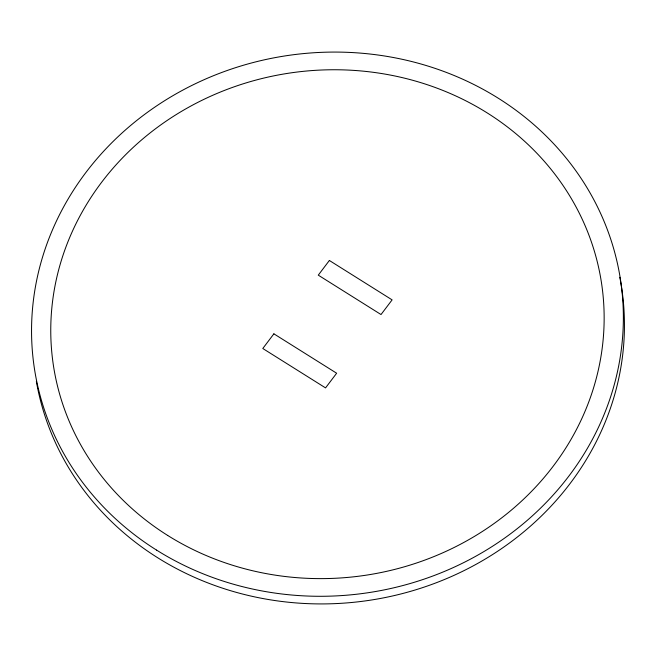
<?xml version="1.0" encoding="UTF-8"?>
<svg xmlns="http://www.w3.org/2000/svg" width="656" height="656" viewBox="0 0 656 656"><rect width="100%" height="100%" fill="white"/><g stroke="black" fill="none" stroke-linecap="round" stroke-linejoin="round"><path stroke-width="0.98" d="M619.813 277.324A296.381 271.592 -8.1 0 1 378.012 598.903A296.381 271.592 -8.1 0 1 36.351 381.366M273.888 333.83L262.794 348.5L325.548 387.893L336.643 373.223L273.888 333.83M329.369 260.481L318.275 275.151L381.021 314.544L392.116 299.874L329.369 260.481M156.595 550.113A296.381 271.592 -8.1 0 0 622.118 342.563A296.381 271.592 -8.1 0 0 203.663 79.884A296.381 271.592 -8.1 0 0 156.595 550.113M167.69 535.444A277.135 253.954 -8.1 0 0 602.979 341.366A277.135 253.954 -8.1 0 0 211.699 95.751A277.135 253.954 -8.1 0 0 167.69 535.444"/></g></svg>
